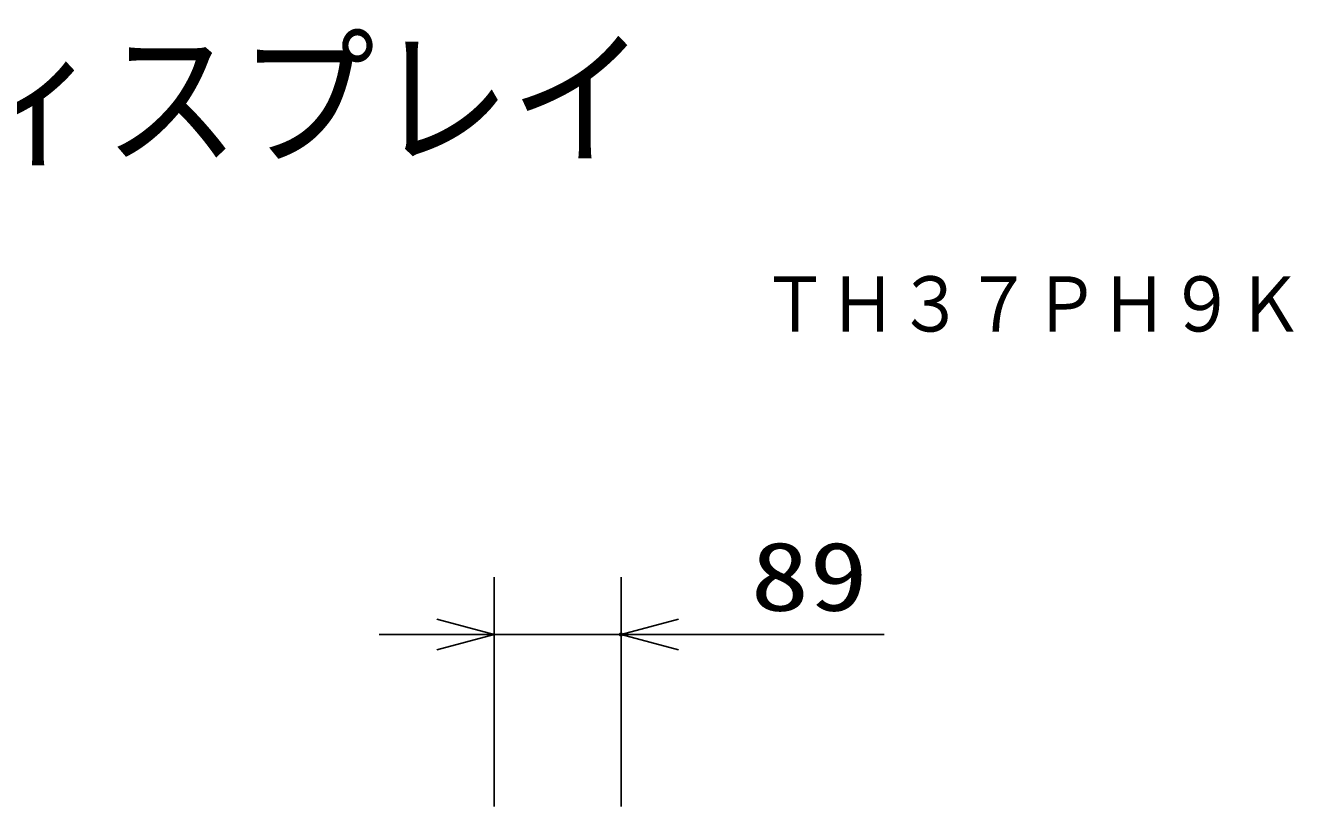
# Model space of a CAD drawing. Units: millimetres, scale not verified. Extents: x -63 to 63, y -57 to 57.
# Drawn here: x 18.45 to 62.66, y 30.14 to 57.39 of the extents above; entities that cross this region are included whole.
import ezdxf
from ezdxf.enums import TextEntityAlignment as Align

# ---------------------------------------------------------------- set-up
doc = ezdxf.new("R2010")
doc.units = ezdxf.units.MM
doc.header["$LTSCALE"] = 0.190236
doc.header["$PDMODE"] = 32
doc.header["$PDSIZE"] = 0.0951
for name, color, linetype in [('0-0_MOJI1', 2, 'Continuous'), ('0-1_TOUROKU', 1, 'Continuous'), ('0-2_GAIKEI', 1, 'Continuous'), ('0-3_WAKU', 7, 'Continuous')]:
    doc.layers.add(name, color=color, linetype=linetype)
doc.styles.add('ＭＳ ゴシック', font='')
doc.styles.get('ＭＳ ゴシック').set_extended_font_data('MS Gothic')

# ---------------------------------------------------------------- blocks, each defined once
blk = doc.blocks.new('_OPEN30')
at = {"layer": '0-3_WAKU'}
blk.add_line((0, 0), (-1, 0), dxfattribs=at)
blk.add_lwpolyline([(-1, 0.26795), (0, 0), (-1, -0.26795)], dxfattribs=at)

msp = doc.modelspace()

# ---------------------------------------------------------------- linework, layer by layer
at = {"layer": '0-2_GAIKEI', "color": 3}
for p, q in [((34.7882, 30.1363), (34.7882, 38.1364)), ((39.2133, 30.1363), (39.2133, 38.1364)), ((32.7882, 36.1364), (30.7882, 36.1364)), ((34.7882, 36.1364), (39.2133, 36.1364)), ((41.2133, 36.1364), (48.3799, 36.1364))]:
    msp.add_line(p, q, dxfattribs=at)
at = {"layer": '0-3_WAKU'}
msp.add_point((39.2133, 36.1364), dxfattribs=at)

# ---------------------------------------------------------------- block references
at = {"layer": '0-2_GAIKEI', "xscale": 2, "yscale": 2}
msp.add_blockref('_OPEN30', (34.7882, 36.1364), dxfattribs=at)
at = {"layer": '0-2_GAIKEI', "xscale": 2, "yscale": 2, "rotation": 180}
msp.add_blockref('_OPEN30', (39.2133, 36.1364), dxfattribs=at)

# ---------------------------------------------------------------- texts
at = {"layer": '0-0_MOJI1', "style": 'ＭＳ ゴシック', "width": 0.9}
msp.add_text('ハイビジョンプラズマディスプレイ', height=3.848, dxfattribs=at).set_placement((-35.5001, 51.7599), align=Align.BOTTOM_LEFT)
at = {"layer": '0-1_TOUROKU', "style": 'ＭＳ ゴシック', "width": 0.9}
msp.add_text('ＴＨ３７ＰＨ９Ｋ', height=1.925, dxfattribs=at).set_placement((44.1, 46.13), align=Align.BOTTOM_LEFT)
at = {"layer": '0-2_GAIKEI', "color": 3, "style": 'ＭＳ ゴシック', "width": 1.25}
msp.add_text('89', height=2.406, dxfattribs=at).set_placement((43.7297, 36.2459), align=Align.BOTTOM_LEFT)

doc.saveas('drawing.dxf')
